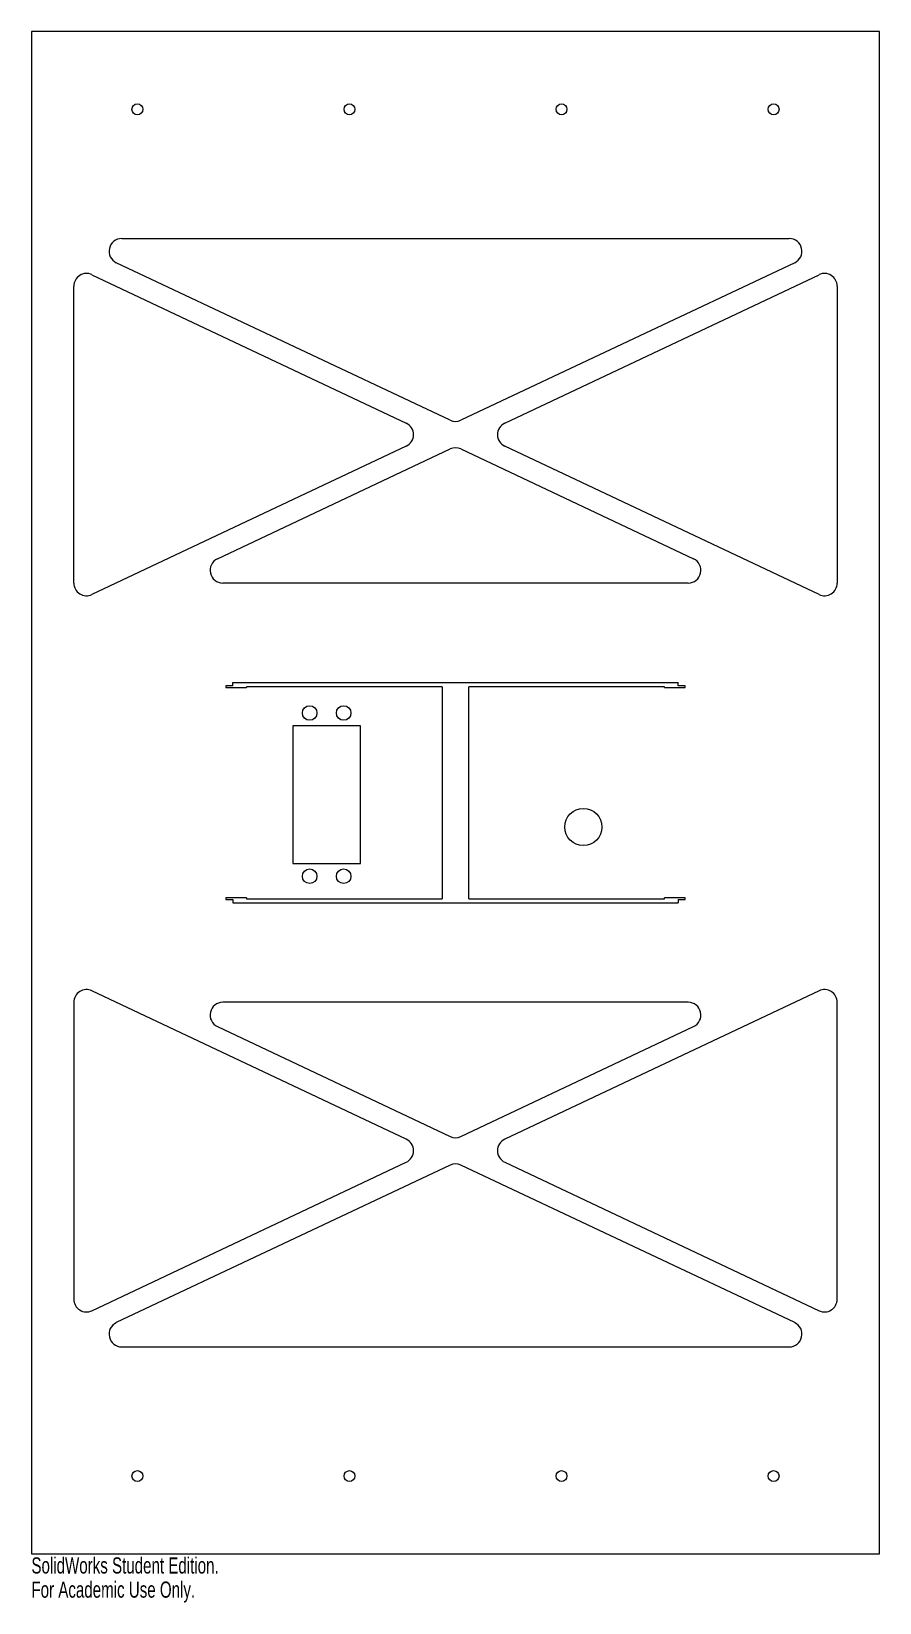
# Model space of a CAD drawing. Header units: inches. Extents: x -5 to 5, y -9.5 to 9.
import ezdxf

# ---------------------------------------------------------------- set-up
doc = ezdxf.new("R2010")
doc.units = ezdxf.units.IN
doc.header["$MEASUREMENT"] = 0
doc.styles.add('SLDTEXTSTYLE0', font='TXT', dxfattribs={"width": 0.7})

msp = doc.modelspace()

# ---------------------------------------------------------------- linework, layer by layer
at = {"color": 7, "linetype": 'Continuous', "lineweight": 15}
for p, q in [((5, 8.977), (-5, 8.977)), ((-5, 8.977), (-5, -8.977)), ((5, -8.977), (5, 8.977)), ((-3.935, 6.535), (3.935, 6.535)), ((-0.064, 4.391), (-3.999, 6.249)), ((3.999, 6.249), (0.064, 4.391)), ((-4.5, 2.472), (-4.5, 5.973)), ((-4.286, 6.108), (-0.58, 4.358)), ((0.58, 4.358), (4.286, 6.108)), ((4.5, 5.973), (4.5, 2.472)), ((-0.58, 4.087), (-4.286, 2.337)), ((4.286, 2.337), (0.58, 4.087)), ((-2.808, 2.758), (-0.064, 4.054)), ((0.064, 4.054), (2.808, 2.758)), ((2.744, 2.472), (-2.744, 2.472)), ((-2.625, 1.3), (2.625, 1.3)), ((-2.625, 1.26), (-2.625, 1.3)), ((2.625, 1.26), (2.625, 1.3)), ((-2.625, 1.26), (-2.708, 1.26)), ((-2.708, 1.26), (-2.708, 1.24)), ((-2.708, 1.24), (-2.465, 1.24)), ((-2.465, 1.25), (-2.465, 1.24)), ((-0.158, 1.25), (-2.465, 1.25)), ((-0.158, 1.25), (-0.158, -1.25)), ((0.158, -1.25), (0.158, 1.25)), ((2.465, 1.25), (0.158, 1.25)), ((2.465, 1.24), (2.465, 1.25)), ((2.465, 1.24), (2.708, 1.24)), ((2.708, 1.26), (2.625, 1.26)), ((2.708, 1.24), (2.708, 1.26)), ((-1.119, 0.79), (-1.919, 0.79)), ((-1.919, 0.79), (-1.919, -0.835)), ((-1.119, -0.835), (-1.119, 0.79)), ((-1.919, -0.835), (-1.119, -0.835)), ((-2.465, -1.24), (-2.708, -1.24)), ((-2.708, -1.24), (-2.708, -1.26)), ((-2.708, -1.26), (-2.625, -1.26)), ((-2.625, -1.26), (-2.625, -1.3)), ((-2.465, -1.24), (-2.465, -1.25)), ((-2.465, -1.25), (-0.158, -1.25)), ((0.158, -1.25), (2.465, -1.25)), ((2.465, -1.25), (2.465, -1.24)), ((2.708, -1.24), (2.465, -1.24)), ((2.625, -1.26), (2.625, -1.3)), ((2.625, -1.26), (2.708, -1.26)), ((2.708, -1.26), (2.708, -1.24)), ((-2.625, -1.3), (2.625, -1.3)), ((-0.58, -4.087), (-4.286, -2.337)), ((4.286, -2.337), (0.58, -4.087)), ((-4.5, -2.472), (-4.5, -5.973)), ((2.744, -2.472), (-2.744, -2.472)), ((4.5, -5.973), (4.5, -2.472)), ((-2.808, -2.758), (-0.064, -4.054)), ((0.064, -4.054), (2.808, -2.758)), ((-4.286, -6.108), (-0.58, -4.358)), ((-0.064, -4.391), (-3.999, -6.249)), ((3.999, -6.249), (0.064, -4.391)), ((0.58, -4.358), (4.286, -6.108)), ((-3.935, -6.535), (3.935, -6.535)), ((-5, -8.977), (5, -8.977))]:
    msp.add_line(p, q, dxfattribs=at)
for centre, radius in [((-3.75, 8.058), 0.0642), ((-1.25, 8.058), 0.0642), ((1.25, 8.058), 0.0642), ((3.75, 8.058), 0.0642), ((-1.719, 0.94), 0.0859), ((-1.319, 0.94), 0.0859), ((1.508, -0.405), 0.219), ((-1.719, -0.985), 0.0859), ((-1.319, -0.985), 0.0859), ((-3.75, -8.058), 0.0642), ((-1.25, -8.058), 0.0642), ((1.25, -8.058), 0.0642), ((3.75, -8.058), 0.0642)]:
    msp.add_circle(centre, radius, dxfattribs=at)
for centre, start, end in [((-3.935, 6.385), 90, 244.7223), ((3.935, 6.385), 295.2777, 90), ((-4.35, 5.973), 64.7223, 180), ((4.35, 5.973), 0, 115.2777), ((-0.644, 4.222), 295.2777, 64.7223), ((0, 4.527), 244.7223, 295.2777), ((0.644, 4.222), 115.2777, 244.7223), ((0, 3.918), 64.7223, 115.2777), ((-2.744, 2.622), 115.2777, 270), ((2.744, 2.622), 270, 64.7223), ((-4.35, 2.472), 180, 295.2777), ((4.35, 2.472), 244.7223, 0), ((-4.35, -2.472), 64.7223, 180), ((4.35, -2.472), 0, 115.2777), ((-2.744, -2.622), 90, 244.7223), ((2.744, -2.622), 295.2777, 90), ((0, -3.918), 244.7223, 295.2777), ((-0.644, -4.222), 295.2777, 64.7223), ((0.644, -4.222), 115.2777, 244.7223), ((0, -4.527), 64.7223, 115.2777), ((-4.35, -5.973), 180, 295.2777), ((4.35, -5.973), 244.7223, 0), ((-3.935, -6.385), 115.2777, 270), ((3.935, -6.385), 270, 64.7223)]:
    msp.add_arc(centre, 0.15, start, end, dxfattribs=at)

# ---------------------------------------------------------------- texts
at = {"color": 7, "linetype": 'Continuous', "char_height": 0.1903, "attachment_point": 1, "style": 'SLDTEXTSTYLE0'}
for s, insert in [('SolidWorks Student Edition.', (-5, -9.017)), ('For Academic Use Only.', (-5, -9.302))]:
    msp.add_mtext(s, dxfattribs=dict(at, insert=insert))

doc.saveas('drawing.dxf')
